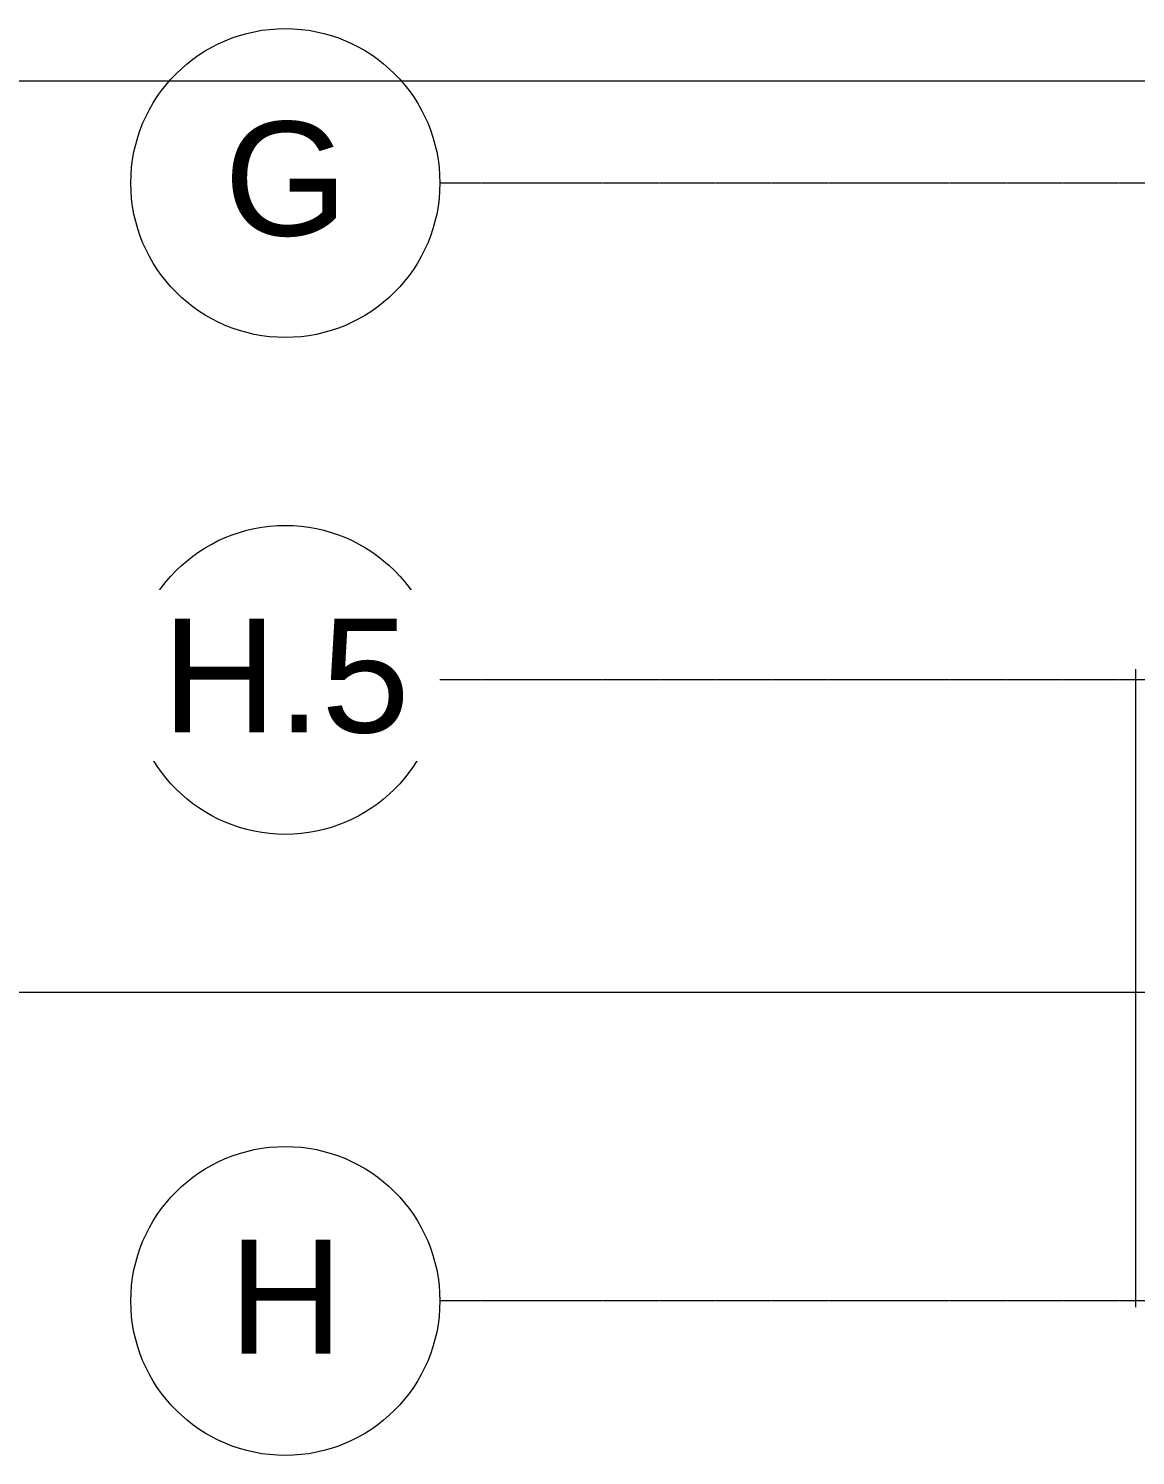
# Model space of a CAD drawing. Header units: inches. Extents: x 20139 to 37433, y -23296 to -20170.
# Drawn here: x 30797 to 31227, y -22844 to -22290 of the extents above; entities that cross this region are included whole.
import ezdxf

# ---------------------------------------------------------------- set-up
doc = ezdxf.new("R2010")
doc.units = ezdxf.units.IN
doc.header["$MEASUREMENT"] = 0
doc.linetypes.add('Grid Line 1_2_', pattern=[0.875, 0.5, -0.125, 0.125, -0.125])
for name, color, linetype, lineweight in [('A-ROOF-OTLN', 132, 'Continuous', 9), ('G-ANNO-SYMB', 111, 'Continuous', 9), ('S-GRID', 1, 'Continuous', 9), ('S-GRID-IDEN', 1, 'Continuous', 9)]:
    doc.layers.add(name, color=color, linetype=linetype, lineweight=lineweight)
doc.styles.add('Arial', font='arial.ttf', dxfattribs={"height": 44.258982})

# ---------------------------------------------------------------- blocks, each defined once
blk = doc.blocks.new('Grid - Grid Head - Circle-14747-Level 1')
at = {"layer": 'S-GRID-IDEN'}
blk.add_circle((0, 0), 0.25, dxfattribs=at)

msp = doc.modelspace()

# ---------------------------------------------------------------- linework, layer by layer
at = {"layer": 'A-ROOF-OTLN'}
msp.add_line((31227.17488, -22538.92781), (31227.17488, -22786.67781), dxfattribs=at)
at = {"layer": 'G-ANNO-SYMB'}
for p, q in [((37275.22341, -22310.53102), (29431.57672, -22310.53102)), ((37263.45726, -22664.44135), (29419.81058, -22664.44135))]:
    msp.add_line(p, q, dxfattribs=at)
at = {"layer": 'S-GRID', "linetype": 'Grid Line 1_2_'}
for p, q in [((35864.15762, -22350.05281), (30957.043, -22350.05281)), ((35864.15762, -22784.30281), (30957.043, -22784.30281))]:
    msp.add_line(p, q, dxfattribs=at)

# ---------------------------------------------------------------- block references
at = {"layer": 'S-GRID-IDEN', "xscale": 239.9999999999998, "yscale": 239.9999999999998, "zscale": 239.9999999999998, "rotation": 89.9999999999998}
for p in [(30897.043, -22350.05281), (30897.043, -22543.05281), (30897.043, -22784.30281)]:
    msp.add_blockref('Grid - Grid Head - Circle-14747-Level 1', p, dxfattribs=at)

# ---------------------------------------------------------------- next in the draw order: texts
at = {"layer": 'S-GRID-IDEN', "attachment_point": 2, "line_spacing_factor": 0.938532, "style": 'Arial', "bg_fill": 3, "box_fill_scale": 1.25, "bg_fill_color": 0, "bg_fill_transparency": 0}
for s, insert, char_height, width in [('G', (30897.28673, -22326.22844), 44.25898, 57.24), ('H.5', (30897.28673, -22519.22844), 44.258982, 114.48), ('H', (30897.28673, -22760.47844), 44.25898, 52.92)]:
    msp.add_mtext(s, dxfattribs=dict(at, insert=insert, char_height=char_height, width=width))

# ---------------------------------------------------------------- next in the draw order: linework, layer by layer
at = {"layer": 'S-GRID', "linetype": 'Grid Line 1_2_'}
msp.add_line((35864.15762, -22543.05281), (30957.043, -22543.05281), dxfattribs=at)

doc.saveas('drawing.dxf')
